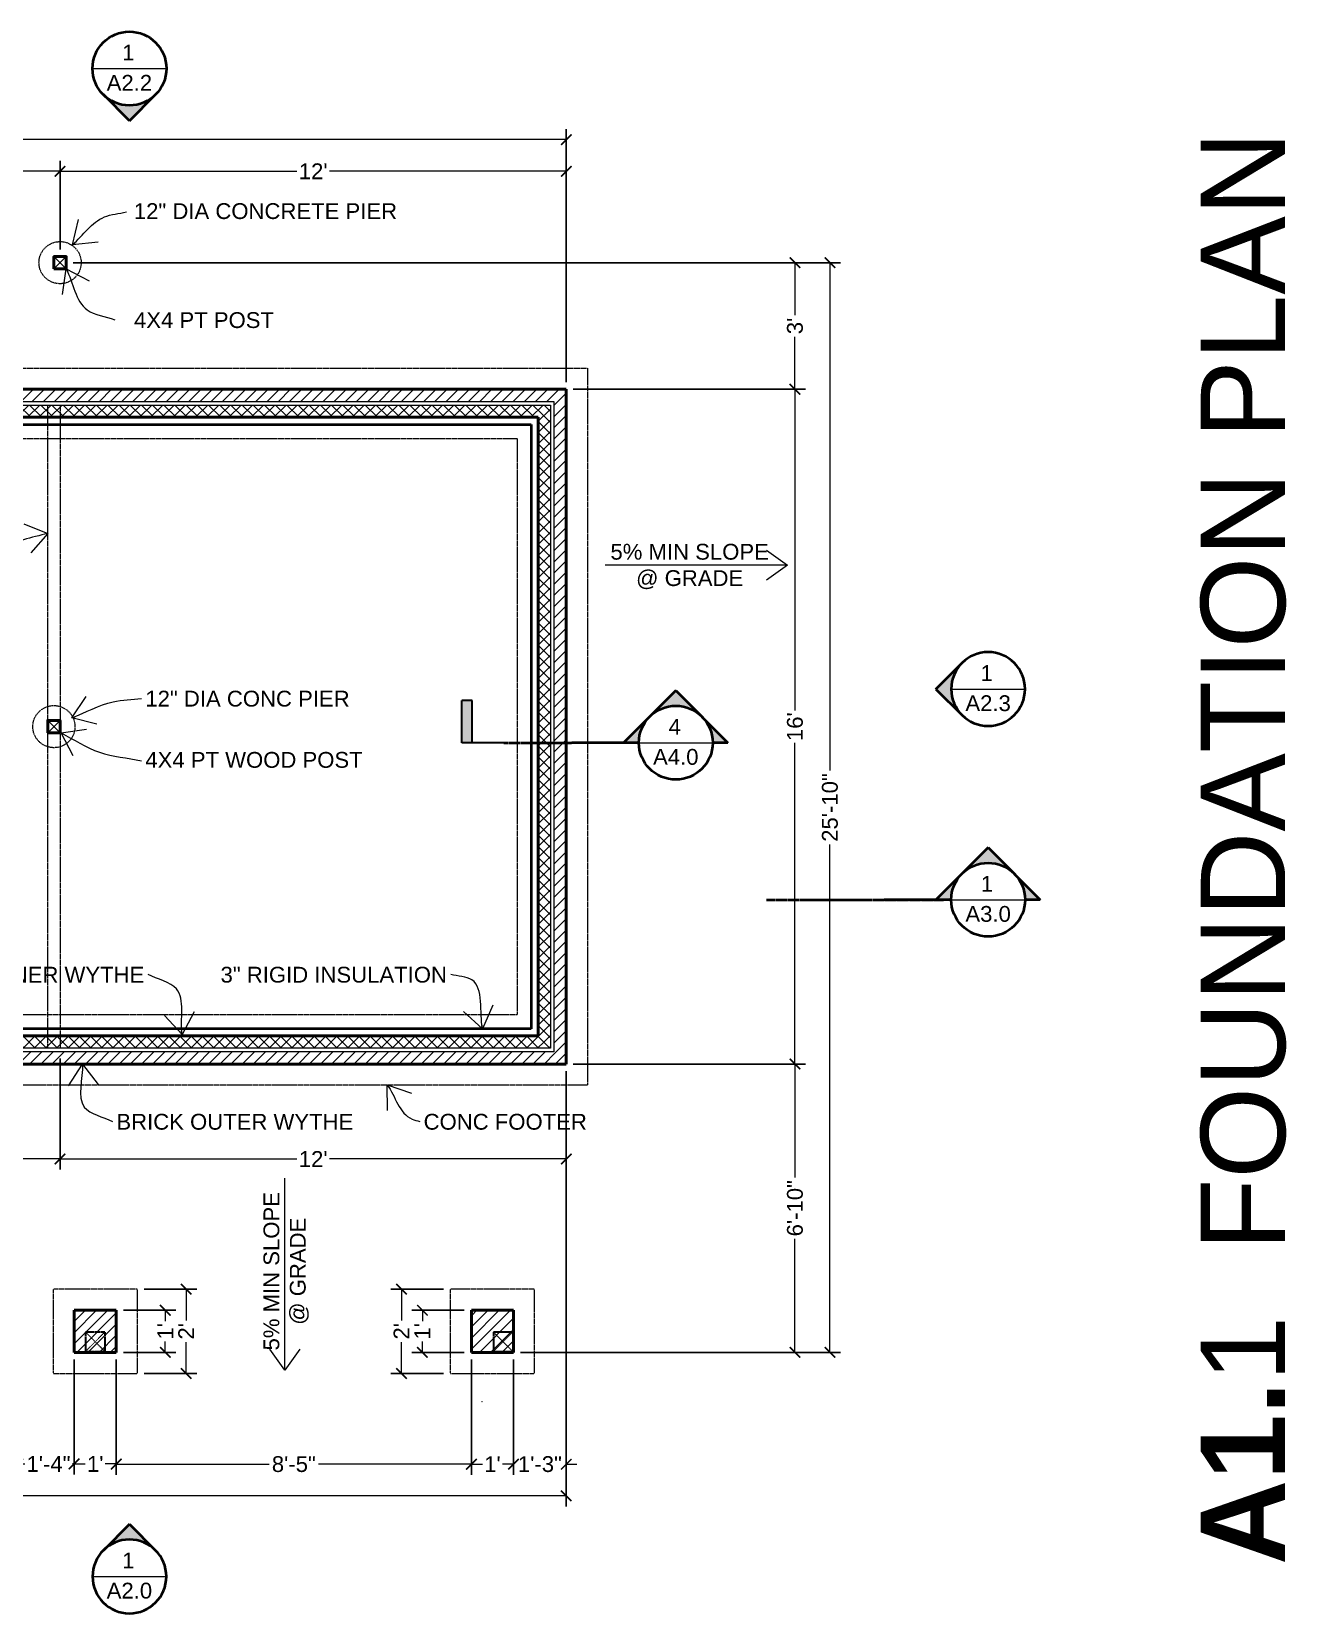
# Model space of a CAD drawing. Header units: inches. Extents: x -54 to 15382, y 469 to 41738.
# Drawn here: x 435.9 to 792.8, y 6421 to 6871 of the extents above; entities that cross this region are included whole.
import ezdxf

# ---------------------------------------------------------------- set-up
doc = ezdxf.new("R2010")
doc.units = ezdxf.units.IN
doc.header["$MEASUREMENT"] = 0
doc.linetypes.add('CENTER', pattern=[2, 1.25, -0.25, 0.25, -0.25])
doc.linetypes.add('DASHED2', pattern=[0.375, 0.25, -0.125])
doc.layers.get('0').update_dxf_attribs({"lineweight": 9})
for name, color, linetype, lineweight in [('1', 7, 'Continuous', 9), ('2', 7, 'Continuous', 18), ('3', 7, 'Continuous', 30), ('4', 7, 'Continuous', 40), ('5', 7, 'Continuous', 50), ('A-DIMSx', 7, 'Continuous', 9), ('A-LINK', 7, 'Continuous', 40), ('A-TEXTx', 7, 'Continuous', 18)]:
    doc.layers.add(name, color=color, linetype=linetype, lineweight=lineweight)
doc.styles.get("Standard").update_dxf_attribs({"font": 'arial.ttf'})
doc.dimstyles.get("Standard").update_dxf_attribs({"dimtxt": 3, "dimasz": 2, "dimexe": 0.03125, "dimexo": 0.0625, "dimgap": 0.03125, "dimtad": 0, "dimtoh": 1, "dimdec": 4, "dimlfac": 0.99985, "dimzin": 0, "dimdsep": 46, "dimlunit": 4, "dimtxsty": 'Standard', "dimblk": 'ARCHTICK', "dimblk1": 'ARCHTICK', "dimblk2": 'ARCHTICK', "dimcen": 0.09, "dimclrt": 256, "dimadec": 0, "dimazin": 0, "dimtfac": 1, "dimtdec": 4, "dimtofl": 0, "dimtmove": 0, "dimatfit": 3, "dimfxl": 1, "dimtolj": 1, "dimtzin": 0, "dimarcsym": 0})
pattern_1 = [(45, (12, 0), (-1.59099026, 1.59099026), [])]
pattern_2 = [(45, (12, 0), (-1.59099026, 1.59099026), []), (135, (12, 0), (-1.59099026, -1.59099026), [])]

# ---------------------------------------------------------------- blocks, each defined once
blk = doc.blocks.new('_ArchTick')
at = {"color": 0, "linetype": 'ByBlock', "lineweight": 0, "const_width": 0.15}
blk.add_lwpolyline([(-0.5, -0.5), (0.5, 0.5)], dxfattribs=at)
blk = doc.blocks.new('Elevation Callout - 1')
at = {"layer": 'A-LINK', "ltscale": 0.1}
blk.add_hatch(color=256, dxfattribs=at).paths.add_polyline_path([(2031.59, 7377.65), (2039.01, 7370.23), (2046.43, 7377.65, -0.198912), (2039.01, 7374.58, -0.198912)])
for q in [(2031.59, 7377.65), (2046.43, 7377.65)]:
    blk.add_line((2039.01, 7370.23), q, dxfattribs=at)
blk.add_circle((2039.01, 7385.08), 10.5, dxfattribs=at)
blk = doc.blocks.new('Section Callout')
at = {"layer": 'A-LINK', "ltscale": 0.1}
h = blk.add_hatch(color=256, dxfattribs=at)
h.paths.add_polyline_path([(1891.06, 7392.5), (1883.64, 7385.08), (1891.06, 7377.65, -0.198912), (1887.98, 7385.08, -0.198912)])
h.paths.add_polyline_path([(1898.48, 7399.92), (1891.06, 7392.5, -0.198912), (1898.48, 7395.58)])
h.paths.add_polyline_path([(1891.06, 7377.65), (1898.48, 7370.23), (1898.48, 7374.58, -0.198912)])
for p, q in [((1883.64, 7385.08), (1898.48, 7399.92)), ((1898.48, 7399.92), (1898.48, 7395.58)), ((1883.64, 7385.08), (1898.48, 7370.23)), ((1898.48, 7374.58), (1898.48, 7370.23)), ((1898.48, 7370.23), (1898.48, 7355.49))]:
    blk.add_line(p, q, dxfattribs=at)
blk.add_circle((1898.48, 7385.08), 10.5, dxfattribs=at)
blk = doc.blocks.new('*D187')
at = {"layer": 'A-DIMSx', "color": 0, "lineweight": -2, "ltscale": 0.1}
for p, q in [((204, 6777.28), (204, 6843.28)), ((588, 6777.28), (588, 6843.28))]:
    blk.add_line(p, q, dxfattribs=at)
at = {"layer": 'A-DIMSx', "color": 0, "lineweight": 5, "ltscale": 0.1}
for p, q in [((204, 6840.28), (391.18, 6840.28)), ((588, 6840.28), (400.82, 6840.28))]:
    blk.add_line(p, q, dxfattribs=at)
at = {"layer": 'A-DIMSx', "color": 0, "lineweight": 5, "xscale": 3, "yscale": 3, "zscale": 3, "rotation": 180}
blk.add_blockref('_ArchTick', (204, 6840.28), dxfattribs=at)
at = {"layer": 'A-DIMSx', "color": 0, "lineweight": 5, "xscale": 3, "yscale": 3, "zscale": 3}
blk.add_blockref('_ArchTick', (588, 6840.28), dxfattribs=at)
at = {"layer": 'A-DIMSx', "ltscale": 0.25, "insert": (396, 6840.28), "char_height": 4.5, "attachment_point": 5}
blk.add_mtext("\\A1;32'", dxfattribs=at)
blk = doc.blocks.new('*D190')
at = {"layer": 'A-DIMSx', "color": 0, "lineweight": -2, "ltscale": 0.1}
for p, q in [((447.75, 6805.27), (666, 6805.27)), ((575, 6495.25), (666, 6495.25))]:
    blk.add_line(p, q, dxfattribs=at)
at = {"layer": 'A-DIMSx', "color": 0, "lineweight": 5, "ltscale": 0.1}
for p, q in [((663, 6805.27), (663, 6660.79)), ((663, 6495.25), (663, 6639.73))]:
    blk.add_line(p, q, dxfattribs=at)
at = {"layer": 'A-DIMSx', "color": 0, "lineweight": 5, "xscale": 3, "yscale": 3, "zscale": 3}
for p, rotation in [((663, 6805.27), 90), ((663, 6495.25), 270)]:
    blk.add_blockref('_ArchTick', p, dxfattribs=dict(at, rotation=rotation))
at = {"layer": 'A-DIMSx', "ltscale": 0.25, "insert": (663, 6650.26), "char_height": 4.5, "attachment_point": 5, "rotation": 90}
blk.add_mtext('\\A1;25\'-10"', dxfattribs=at)
blk = doc.blocks.new('*D191')
at = {"layer": 'A-DIMSx', "color": 0, "lineweight": -2, "ltscale": 0.1}
for p, q in [((590, 6577.27), (656.06, 6577.27)), ((575, 6495.25), (656.06, 6495.25))]:
    blk.add_line(p, q, dxfattribs=at)
at = {"layer": 'A-DIMSx', "color": 0, "lineweight": 5, "ltscale": 0.1}
for p, q in [((653.06, 6577.27), (653.06, 6545)), ((653.06, 6495.25), (653.06, 6527.52))]:
    blk.add_line(p, q, dxfattribs=at)
at = {"layer": 'A-DIMSx', "color": 0, "lineweight": 5, "xscale": 3, "yscale": 3, "zscale": 3}
for p, rotation in [((653.06, 6577.27), 90), ((653.06, 6495.25), 270)]:
    blk.add_blockref('_ArchTick', p, dxfattribs=dict(at, rotation=rotation))
at = {"layer": 'A-DIMSx', "ltscale": 0.25, "insert": (653.06, 6536.26), "char_height": 4.5, "attachment_point": 5, "rotation": 90}
blk.add_mtext('\\A1;6\'-10"', dxfattribs=at)
blk = doc.blocks.new('*D192')
at = {"layer": 'A-DIMSx', "color": 0, "lineweight": -2, "ltscale": 0.1}
for p, q in [((590, 6769.27), (656.06, 6769.27)), ((590, 6577.27), (656.06, 6577.27))]:
    blk.add_line(p, q, dxfattribs=at)
at = {"layer": 'A-DIMSx', "color": 0, "lineweight": 5, "ltscale": 0.1}
for p, q in [((653.06, 6769.27), (653.06, 6677.88)), ((653.06, 6577.27), (653.06, 6668.67))]:
    blk.add_line(p, q, dxfattribs=at)
at = {"layer": 'A-DIMSx', "color": 0, "lineweight": 5, "xscale": 3, "yscale": 3, "zscale": 3}
for p, rotation in [((653.06, 6769.27), 90), ((653.06, 6577.27), 270)]:
    blk.add_blockref('_ArchTick', p, dxfattribs=dict(at, rotation=rotation))
at = {"layer": 'A-DIMSx', "ltscale": 0.25, "insert": (653.06, 6673.27), "char_height": 4.5, "attachment_point": 5, "rotation": 90}
blk.add_mtext("\\A1;16'", dxfattribs=at)
blk = doc.blocks.new('*D193')
at = {"layer": 'A-DIMSx', "color": 0, "lineweight": -2, "ltscale": 0.1}
for p, q in [((204, 6575.27), (204, 6451.44)), ((588, 6575.27), (588, 6451.44))]:
    blk.add_line(p, q, dxfattribs=at)
at = {"layer": 'A-DIMSx', "color": 0, "lineweight": 5, "ltscale": 0.1}
for p, q in [((204, 6454.44), (391.18, 6454.44)), ((588, 6454.44), (400.82, 6454.44))]:
    blk.add_line(p, q, dxfattribs=at)
at = {"layer": 'A-DIMSx', "color": 0, "lineweight": 5, "xscale": 3, "yscale": 3, "zscale": 3}
for p, rotation in [((204, 6454.44), 90), ((588, 6454.44), 270)]:
    blk.add_blockref('_ArchTick', p, dxfattribs=dict(at, rotation=rotation))
at = {"layer": 'A-DIMSx', "ltscale": 0.25, "insert": (396, 6454.44), "char_height": 4.5, "attachment_point": 5}
blk.add_mtext("\\A1;32'", dxfattribs=at)
blk = doc.blocks.new('*D201')
at = {"layer": 'A-DIMSx', "color": 0, "lineweight": -2, "ltscale": 0.1}
for p, q in [((448, 6493.25), (448, 6460.51)), ((432, 6471.4), (432, 6460.51))]:
    blk.add_line(p, q, dxfattribs=at)
at = {"layer": 'A-DIMSx', "color": 0, "lineweight": 5, "ltscale": 0.1}
for p, q in [((432, 6463.51), (433.94, 6463.51)), ((448, 6463.51), (447.51, 6463.51))]:
    blk.add_line(p, q, dxfattribs=at)
at = {"layer": 'A-DIMSx', "color": 0, "lineweight": 5, "xscale": 3, "yscale": 3, "zscale": 3, "rotation": 180}
blk.add_blockref('_ArchTick', (432, 6463.51), dxfattribs=at)
at = {"layer": 'A-DIMSx', "color": 0, "lineweight": 5, "xscale": 3, "yscale": 3, "zscale": 3}
blk.add_blockref('_ArchTick', (448, 6463.51), dxfattribs=at)
at = {"layer": 'A-DIMSx', "ltscale": 0.25, "insert": (440.72, 6463.51), "char_height": 4.5, "attachment_point": 5}
blk.add_mtext('\\A1;1\'-4"', dxfattribs=at)
blk = doc.blocks.new('*D202')
at = {"layer": 'A-DIMSx', "color": 0, "lineweight": -2, "ltscale": 0.1}
for p, q in [((448, 6493.25), (448, 6460.51)), ((460, 6493.25), (460, 6460.51))]:
    blk.add_line(p, q, dxfattribs=at)
at = {"layer": 'A-DIMSx', "color": 0, "lineweight": 5, "ltscale": 0.1}
for p, q in [((448, 6463.51), (451.14, 6463.51)), ((460, 6463.51), (456.86, 6463.51))]:
    blk.add_line(p, q, dxfattribs=at)
at = {"layer": 'A-DIMSx', "color": 0, "lineweight": 5, "xscale": 3, "yscale": 3, "zscale": 3, "rotation": 180}
blk.add_blockref('_ArchTick', (448, 6463.51), dxfattribs=at)
at = {"layer": 'A-DIMSx', "color": 0, "lineweight": 5, "xscale": 3, "yscale": 3, "zscale": 3}
blk.add_blockref('_ArchTick', (460, 6463.51), dxfattribs=at)
at = {"layer": 'A-DIMSx', "ltscale": 0.25, "insert": (454, 6463.51), "char_height": 4.5, "attachment_point": 5}
blk.add_mtext("\\A1;1'", dxfattribs=at)
blk = doc.blocks.new('*D203')
at = {"layer": 'A-DIMSx', "color": 0, "lineweight": -2, "ltscale": 0.1}
for p, q in [((460, 6493.25), (460, 6460.44)), ((561, 6493.25), (561, 6460.44))]:
    blk.add_line(p, q, dxfattribs=at)
at = {"layer": 'A-DIMSx', "color": 0, "lineweight": 5, "ltscale": 0.1}
for p, q in [((460, 6463.44), (503.52, 6463.44)), ((561, 6463.44), (517.48, 6463.44))]:
    blk.add_line(p, q, dxfattribs=at)
at = {"layer": 'A-DIMSx', "color": 0, "lineweight": 5, "xscale": 3, "yscale": 3, "zscale": 3, "rotation": 180}
blk.add_blockref('_ArchTick', (460, 6463.44), dxfattribs=at)
at = {"layer": 'A-DIMSx', "color": 0, "lineweight": 5, "xscale": 3, "yscale": 3, "zscale": 3}
blk.add_blockref('_ArchTick', (561, 6463.44), dxfattribs=at)
at = {"layer": 'A-DIMSx', "ltscale": 0.25, "insert": (510.5, 6463.44), "char_height": 4.5, "attachment_point": 5}
blk.add_mtext('\\A1;8\'-5"', dxfattribs=at)
blk = doc.blocks.new('*D204')
at = {"layer": 'A-DIMSx', "color": 0, "lineweight": -2, "ltscale": 0.1}
for p, q in [((561, 6493.25), (561, 6460.44)), ((573, 6493.25), (573, 6460.44))]:
    blk.add_line(p, q, dxfattribs=at)
at = {"layer": 'A-DIMSx', "color": 0, "lineweight": 5, "ltscale": 0.1}
for p, q in [((561, 6463.44), (564.14, 6463.44)), ((573, 6463.44), (569.86, 6463.44))]:
    blk.add_line(p, q, dxfattribs=at)
at = {"layer": 'A-DIMSx', "color": 0, "lineweight": 5, "xscale": 3, "yscale": 3, "zscale": 3, "rotation": 180}
blk.add_blockref('_ArchTick', (561, 6463.44), dxfattribs=at)
at = {"layer": 'A-DIMSx', "color": 0, "lineweight": 5, "xscale": 3, "yscale": 3, "zscale": 3}
blk.add_blockref('_ArchTick', (573, 6463.44), dxfattribs=at)
at = {"layer": 'A-DIMSx', "ltscale": 0.25, "insert": (567, 6463.44), "char_height": 4.5, "attachment_point": 5}
blk.add_mtext("\\A1;1'", dxfattribs=at)
blk = doc.blocks.new('*D205')
at = {"layer": 'A-DIMSx', "color": 0, "lineweight": -2, "ltscale": 0.1}
for p, q in [((588, 6575.27), (588, 6460.44)), ((573, 6493.25), (573, 6460.44))]:
    blk.add_line(p, q, dxfattribs=at)
at = {"layer": 'A-DIMSx', "color": 0, "lineweight": 5, "ltscale": 0.1}
for p, q in [((573, 6463.44), (570, 6463.44)), ((588, 6463.44), (591, 6463.44))]:
    blk.add_line(p, q, dxfattribs=at)
at = {"layer": 'A-DIMSx', "color": 0, "lineweight": 5, "xscale": 3, "yscale": 3, "zscale": 3}
blk.add_blockref('_ArchTick', (573, 6463.44), dxfattribs=at)
at = {"layer": 'A-DIMSx', "color": 0, "lineweight": 5, "xscale": 3, "yscale": 3, "zscale": 3, "rotation": 180}
blk.add_blockref('_ArchTick', (588, 6463.44), dxfattribs=at)
at = {"layer": 'A-DIMSx', "ltscale": 0.25, "insert": (580.5, 6463.44), "char_height": 4.5, "attachment_point": 5}
blk.add_mtext('\\A1;1\'-3"', dxfattribs=at)
blk = doc.blocks.new('*D206')
at = {"layer": 'A-DIMSx', "color": 0, "lineweight": -2, "ltscale": 0.1}
for p, q in [((553.09, 6513.25), (538.12, 6513.25)), ((553.09, 6489.25), (538.12, 6489.25))]:
    blk.add_line(p, q, dxfattribs=at)
at = {"layer": 'A-DIMSx', "color": 0, "lineweight": 5, "ltscale": 0.1}
for p, q in [((541.12, 6513.25), (541.12, 6504.36)), ((541.12, 6489.25), (541.12, 6498.14))]:
    blk.add_line(p, q, dxfattribs=at)
at = {"layer": 'A-DIMSx', "color": 0, "lineweight": 5, "xscale": 3, "yscale": 3, "zscale": 3}
for p, rotation in [((541.12, 6513.25), 90), ((541.12, 6489.25), 270)]:
    blk.add_blockref('_ArchTick', p, dxfattribs=dict(at, rotation=rotation))
at = {"layer": 'A-DIMSx', "ltscale": 0.25, "insert": (541.12, 6501.25), "char_height": 4.5, "attachment_point": 5, "rotation": 90}
blk.add_mtext("\\A1;2'", dxfattribs=at)
blk = doc.blocks.new('*D207')
at = {"layer": 'A-DIMSx', "color": 0, "lineweight": -2, "ltscale": 0.1}
for p, q in [((559, 6507.25), (544.06, 6507.25)), ((559, 6495.25), (544.06, 6495.25))]:
    blk.add_line(p, q, dxfattribs=at)
at = {"layer": 'A-DIMSx', "color": 0, "lineweight": 5, "ltscale": 0.1}
for p, q in [((547.06, 6507.25), (547.06, 6504.11)), ((547.06, 6495.25), (547.06, 6498.39))]:
    blk.add_line(p, q, dxfattribs=at)
at = {"layer": 'A-DIMSx', "color": 0, "lineweight": 5, "xscale": 3, "yscale": 3, "zscale": 3}
for p, rotation in [((547.06, 6507.25), 90), ((547.06, 6495.25), 270)]:
    blk.add_blockref('_ArchTick', p, dxfattribs=dict(at, rotation=rotation))
at = {"layer": 'A-DIMSx', "ltscale": 0.25, "insert": (547.06, 6501.25), "char_height": 4.5, "attachment_point": 5, "rotation": 90}
blk.add_mtext("\\A1;1'", dxfattribs=at)
blk = doc.blocks.new('*D208')
at = {"layer": 'A-DIMSx', "color": 0, "lineweight": -2, "ltscale": 0.1}
for p, q in [((467.91, 6513.25), (482.88, 6513.25)), ((467.91, 6489.25), (482.88, 6489.25))]:
    blk.add_line(p, q, dxfattribs=at)
at = {"layer": 'A-DIMSx', "color": 0, "lineweight": 5, "ltscale": 0.1}
for p, q in [((479.88, 6513.25), (479.88, 6504.36)), ((479.88, 6489.25), (479.88, 6498.14))]:
    blk.add_line(p, q, dxfattribs=at)
at = {"layer": 'A-DIMSx', "color": 0, "lineweight": 5, "xscale": 3, "yscale": 3, "zscale": 3}
for p, rotation in [((479.88, 6513.25), 90), ((479.88, 6489.25), 270)]:
    blk.add_blockref('_ArchTick', p, dxfattribs=dict(at, rotation=rotation))
at = {"layer": 'A-DIMSx', "ltscale": 0.25, "insert": (479.88, 6501.25), "char_height": 4.5, "attachment_point": 5, "rotation": 90}
blk.add_mtext("\\A1;2'", dxfattribs=at)
blk = doc.blocks.new('*D209')
at = {"layer": 'A-DIMSx', "color": 0, "lineweight": -2, "ltscale": 0.1}
for p, q in [((462, 6507.25), (476.94, 6507.25)), ((462, 6495.25), (476.94, 6495.25))]:
    blk.add_line(p, q, dxfattribs=at)
at = {"layer": 'A-DIMSx', "color": 0, "lineweight": 5, "ltscale": 0.1}
for p, q in [((473.94, 6507.25), (473.94, 6504.11)), ((473.94, 6495.25), (473.94, 6498.39))]:
    blk.add_line(p, q, dxfattribs=at)
at = {"layer": 'A-DIMSx', "color": 0, "lineweight": 5, "xscale": 3, "yscale": 3, "zscale": 3}
for p, rotation in [((473.94, 6507.25), 90), ((473.94, 6495.25), 270)]:
    blk.add_blockref('_ArchTick', p, dxfattribs=dict(at, rotation=rotation))
at = {"layer": 'A-DIMSx', "ltscale": 0.25, "insert": (473.94, 6501.25), "char_height": 4.5, "attachment_point": 5, "rotation": 90}
blk.add_mtext("\\A1;1'", dxfattribs=at)
blk = doc.blocks.new('*D216')
at = {"layer": 'A-DIMSx', "color": 0, "lineweight": -2, "ltscale": 0.1}
for p, q in [((348, 6578.77), (348, 6547.27)), ((444, 6578.84), (444, 6547.27))]:
    blk.add_line(p, q, dxfattribs=at)
at = {"layer": 'A-DIMSx', "color": 0, "lineweight": 5, "ltscale": 0.1}
for p, q in [((348, 6550.27), (392.94, 6550.27)), ((444, 6550.27), (399.06, 6550.27))]:
    blk.add_line(p, q, dxfattribs=at)
at = {"layer": 'A-DIMSx', "color": 0, "lineweight": 5, "xscale": 3, "yscale": 3, "zscale": 3, "rotation": 180}
blk.add_blockref('_ArchTick', (348, 6550.27), dxfattribs=at)
at = {"layer": 'A-DIMSx', "color": 0, "lineweight": 5, "xscale": 3, "yscale": 3, "zscale": 3}
blk.add_blockref('_ArchTick', (444, 6550.27), dxfattribs=at)
at = {"layer": 'A-DIMSx', "ltscale": 0.25, "insert": (396, 6550.27), "char_height": 4.5, "attachment_point": 5}
blk.add_mtext("\\A1;8'", dxfattribs=at)
blk = doc.blocks.new('*D217')
at = {"layer": 'A-DIMSx', "color": 0, "lineweight": -2, "ltscale": 0.1}
for p, q in [((444, 6578.77), (444, 6547.27)), ((588, 6575.27), (588, 6547.27))]:
    blk.add_line(p, q, dxfattribs=at)
at = {"layer": 'A-DIMSx', "color": 0, "lineweight": 5, "ltscale": 0.1}
for p, q in [((444, 6550.27), (511.39, 6550.27)), ((588, 6550.27), (520.61, 6550.27))]:
    blk.add_line(p, q, dxfattribs=at)
at = {"layer": 'A-DIMSx', "color": 0, "lineweight": 5, "xscale": 3, "yscale": 3, "zscale": 3, "rotation": 180}
blk.add_blockref('_ArchTick', (444, 6550.27), dxfattribs=at)
at = {"layer": 'A-DIMSx', "color": 0, "lineweight": 5, "xscale": 3, "yscale": 3, "zscale": 3}
blk.add_blockref('_ArchTick', (588, 6550.27), dxfattribs=at)
at = {"layer": 'A-DIMSx', "ltscale": 0.25, "insert": (516, 6550.27), "char_height": 4.5, "attachment_point": 5}
blk.add_mtext("\\A1;12'", dxfattribs=at)
blk = doc.blocks.new('*D218')
at = {"layer": 'A-DIMSx', "color": 0, "lineweight": -2, "ltscale": 0.1}
for p, q in [((396, 6809.02), (396, 6834.27)), ((444, 6809.02), (444, 6834.27))]:
    blk.add_line(p, q, dxfattribs=at)
at = {"layer": 'A-DIMSx', "color": 0, "lineweight": 5, "ltscale": 0.1}
for p, q in [((396, 6831.27), (416.85, 6831.27)), ((444, 6831.27), (423.15, 6831.27))]:
    blk.add_line(p, q, dxfattribs=at)
at = {"layer": 'A-DIMSx', "color": 0, "lineweight": 5, "xscale": 3, "yscale": 3, "zscale": 3, "rotation": 180}
blk.add_blockref('_ArchTick', (396, 6831.27), dxfattribs=at)
at = {"layer": 'A-DIMSx', "color": 0, "lineweight": 5, "xscale": 3, "yscale": 3, "zscale": 3}
blk.add_blockref('_ArchTick', (444, 6831.27), dxfattribs=at)
at = {"layer": 'A-DIMSx', "ltscale": 0.25, "insert": (420, 6831.27), "char_height": 4.5, "attachment_point": 5}
blk.add_mtext("\\A1;4'", dxfattribs=at)
blk = doc.blocks.new('*D219')
at = {"layer": 'A-DIMSx', "color": 0, "lineweight": -2, "ltscale": 0.1}
for p, q in [((444, 6809.02), (444, 6834.27)), ((588, 6771.27), (588, 6834.27))]:
    blk.add_line(p, q, dxfattribs=at)
at = {"layer": 'A-DIMSx', "color": 0, "lineweight": 5, "ltscale": 0.1}
for p, q in [((444, 6831.27), (511.39, 6831.27)), ((588, 6831.27), (520.61, 6831.27))]:
    blk.add_line(p, q, dxfattribs=at)
at = {"layer": 'A-DIMSx', "color": 0, "lineweight": 5, "xscale": 3, "yscale": 3, "zscale": 3, "rotation": 180}
blk.add_blockref('_ArchTick', (444, 6831.27), dxfattribs=at)
at = {"layer": 'A-DIMSx', "color": 0, "lineweight": 5, "xscale": 3, "yscale": 3, "zscale": 3}
blk.add_blockref('_ArchTick', (588, 6831.27), dxfattribs=at)
at = {"layer": 'A-DIMSx', "ltscale": 0.25, "insert": (516, 6831.27), "char_height": 4.5, "attachment_point": 5}
blk.add_mtext("\\A1;12'", dxfattribs=at)
blk = doc.blocks.new('*D220')
at = {"layer": 'A-DIMSx', "color": 0, "lineweight": -2, "ltscale": 0.1}
for p, q in [((447.75, 6805.27), (656.06, 6805.27)), ((590, 6769.27), (656.06, 6769.27))]:
    blk.add_line(p, q, dxfattribs=at)
at = {"layer": 'A-DIMSx', "color": 0, "lineweight": 5, "ltscale": 0.1}
for p, q in [((653.06, 6805.27), (653.06, 6790.34)), ((653.06, 6769.27), (653.06, 6784.21))]:
    blk.add_line(p, q, dxfattribs=at)
at = {"layer": 'A-DIMSx', "color": 0, "lineweight": 5, "xscale": 3, "yscale": 3, "zscale": 3}
for p, rotation in [((653.06, 6805.27), 90), ((653.06, 6769.27), 270)]:
    blk.add_blockref('_ArchTick', p, dxfattribs=dict(at, rotation=rotation))
at = {"layer": 'A-DIMSx', "ltscale": 0.25, "insert": (653.06, 6787.27), "char_height": 4.5, "attachment_point": 5, "rotation": 90}
blk.add_mtext("\\A1;3'", dxfattribs=at)
blk = doc.blocks.new('Section Tail 1a')
at = {"layer": 'A-LINK', "lineweight": 5, "ltscale": 0.1}
blk.add_hatch(color=256, dxfattribs=at).paths.add_polyline_path([(5.4248, 3.0938), (5.4248, 3.1563), (5.1748, 3.1563), (5.1748, 3.0938)])
at = {"layer": 'A-LINK', "linetype": 'Continuous', "lineweight": 30, "ltscale": 0.1}
for p, q in [((5.4248, 3.1563), (5.1748, 3.1563)), ((5.1748, 3.0938), (5.1748, 3.1563)), ((5.4248, 3.0938), (5.1748, 3.0938)), ((5.4248, 2.9063), (5.4248, 3.1563))]:
    blk.add_line(p, q, dxfattribs=at)

msp = doc.modelspace()

# ---------------------------------------------------------------- hatches: boundary and pattern name
at = {"layer": '1', "ltscale": 0.25}
h = msp.add_hatch(dxfattribs=at)
h.set_pattern_fill('ANSI31', color=256, scale=18, style=0)
h.set_pattern_definition(pattern_1)
h.paths.add_polyline_path([(584.5000785, 6765.6809655), (588.0000785, 6769.1809655), (588.0000785, 6769.2747155), (204.0000785, 6769.2747155), (207.5000785, 6765.7747155), (584.5000785, 6765.7747155)])
h = msp.add_hatch(dxfattribs=at)
h.set_pattern_fill('ANSI31', color=256, scale=18, style=0)
h.set_pattern_definition(pattern_1)
h.paths.add_polyline_path([(588.0000785, 6577.2747155), (588.0000785, 6769.1809655), (584.5000785, 6765.6809655), (584.5000785, 6580.7747155)])
h = msp.add_hatch(dxfattribs=at)
h.set_pattern_fill('ANSI37', color=256, scale=18, style=0)
h.set_pattern_definition(pattern_2)
h.paths.add_polyline_path([(580.0000785, 6761.2747155), (583.5000785, 6764.7747155), (208.5000785, 6764.7747155), (212.0000785, 6761.2747155)])
h = msp.add_hatch(dxfattribs=at)
h.set_pattern_fill('ANSI37', color=256, scale=18, style=0)
h.set_pattern_definition(pattern_2)
h.paths.add_polyline_path([(583.5000785, 6581.7747155), (583.5000785, 6764.7747155), (580.0000785, 6761.2747155), (580.0000785, 6585.2747155)])
h = msp.add_hatch(dxfattribs=at)
h.set_pattern_fill('ANSI37', color=256, scale=18, style=0)
h.set_pattern_definition(pattern_2)
h.paths.add_polyline_path([(583.5000785, 6581.7747155), (580.0000785, 6585.2747155), (212.0000785, 6585.2747155), (208.5000785, 6581.7747155)])
h = msp.add_hatch(dxfattribs=at)
h.set_pattern_fill('ANSI31', color=256, scale=18, style=0)
h.set_pattern_definition(pattern_1)
h.paths.add_polyline_path([(588.0000785, 6577.2747155), (584.5000785, 6580.7747155), (207.5000785, 6580.7747155), (204.0000785, 6577.2747155)])
h = msp.add_hatch(dxfattribs=at)
h.set_pattern_fill('ANSI31', color=256, scale=18, style=0)
h.set_pattern_definition(pattern_1)
h.paths.add_polyline_path([(460.0000785, 6495.246602), (460.0000785, 6507.246602), (448.0000785, 6507.246602), (448.0000785, 6495.246602)])
h = msp.add_hatch(dxfattribs=at)
h.set_pattern_fill('ANSI31', color=256, scale=18, style=0)
h.set_pattern_definition(pattern_1)
h.paths.add_polyline_path([(573.0000785, 6495.246602), (573.0000785, 6507.246602), (561.0000785, 6507.246602), (561.0000785, 6495.246602)])

# ---------------------------------------------------------------- linework, layer by layer
at = {"linetype": 'DASHED2', "ltscale": 0.1}
msp.add_arc((564.0938285, 6481.3684655), 0.09375, 180, 270, dxfattribs=at)
at = {"layer": '1', "ltscale": 0.1}
for p, q in [((207.5000785, 6765.7747155), (584.5000785, 6765.7747155)), ((208.5000785, 6764.7747155), (583.5000785, 6764.7747155)), ((583.5000785, 6764.7747155), (583.5000785, 6581.7747155)), ((584.5000785, 6765.7747155), (584.5000785, 6580.7747155)), ((584.5000785, 6580.7747155), (207.5000785, 6580.7747155)), ((583.5000785, 6581.7747155), (208.5000785, 6581.7747155))]:
    msp.add_line(p, q, dxfattribs=at)
at = {"layer": '1', "linetype": 'DASHED2', "ltscale": 0.05}
for p, q in [((451.2500785, 6501.0247155), (456.7500785, 6495.5247155)), ((456.7500785, 6501.0247155), (451.2500785, 6495.5247155)), ((567.2500785, 6501.0247155), (572.7500785, 6495.5247155)), ((572.7500785, 6501.0247155), (567.2500785, 6495.5247155))]:
    msp.add_line(p, q, dxfattribs=at)
at = {"layer": '2', "ltscale": 0.1}
for p, q in [((453.2321742, 6860.5008975), (474.2321742, 6860.5008975)), ((697.5000784, 6683.9696035), (718.5000785, 6683.9696035)), ((608.6524207, 6668.6985302), (629.6524208, 6668.6985302)), ((697.5000784, 6624.0247155), (718.5000785, 6624.0247155)), ((453.2321745, 6431.5008975), (474.2321745, 6431.5008975))]:
    msp.add_line(p, q, dxfattribs=at)
at = {"layer": '2', "ltscale": 0.25}
for p, q in [((442.2500785, 6807.0247155), (445.7500785, 6803.5247155)), ((445.7500785, 6807.0247155), (442.2500785, 6803.5247155)), ((440.5000785, 6675.0247155), (444.0000785, 6671.5247155)), ((444.0000785, 6675.0247155), (440.5000785, 6671.5247155))]:
    msp.add_line(p, q, dxfattribs=at)
at = {"layer": '2', "linetype": 'DASHED2', "ltscale": 0.2}
for p, q in [((198.0000785, 6775.2747155), (594.0000785, 6775.2747155)), ((594.0000785, 6775.2747155), (594.0000785, 6571.2747155)), ((218.0000785, 6755.2747155), (574.0000785, 6755.2747155)), ((574.0000785, 6755.2747155), (574.0000785, 6591.2747155)), ((574.0000785, 6591.2747155), (218.0000785, 6591.2747155)), ((594.0000785, 6571.2747155), (198.0000785, 6571.2747155)), ((442.0000785, 6513.152852), (442.0000785, 6489.340352)), ((465.9063285, 6513.246602), (442.0938285, 6513.246602)), ((466.0000785, 6489.340352), (466.0000785, 6513.152852)), ((555.0000785, 6513.152852), (555.0000785, 6489.340352)), ((578.9063285, 6513.246602), (555.0938285, 6513.246602)), ((579.0000785, 6489.340352), (579.0000785, 6513.152852)), ((442.0938285, 6489.246602), (465.9063285, 6489.246602)), ((555.0938285, 6489.246602), (578.9063285, 6489.246602))]:
    msp.add_line(p, q, dxfattribs=at)
at = {"layer": '2', "linetype": 'DASHED2', "ltscale": 0.3}
for p, q in [((440.5000785, 6581.7747155), (440.5000785, 6764.7747155)), ((444.0000785, 6764.7747155), (444.0000785, 6581.7747155))]:
    msp.add_line(p, q, dxfattribs=at)
at = {"layer": '2', "linetype": 'DASHED2', "ltscale": 0.2}
for centre in [(444.0000785, 6805.2747155), (442.2500785, 6673.2747155)]:
    msp.add_circle(centre, 6, dxfattribs=at)
at = {"layer": '3', "linetype": 'DASHED2', "ltscale": 0.1}
for p, q in [((451.2500785, 6501.0247155), (451.2500785, 6495.5247155)), ((456.7500785, 6501.0247155), (451.2500785, 6501.0247155)), ((456.7500785, 6501.0247155), (456.7500785, 6495.5247155)), ((567.2500785, 6501.0247155), (567.2500785, 6495.5247155)), ((572.7500785, 6501.0247155), (567.2500785, 6501.0247155)), ((572.7500785, 6501.0247155), (572.7500785, 6495.5247155)), ((451.2500785, 6495.5247155), (456.7500785, 6495.5247155)), ((567.2500785, 6495.5247155), (572.7500785, 6495.5247155))]:
    msp.add_line(p, q, dxfattribs=at)
at = {"layer": '4'}
for p, q in [((214.0000785, 6759.2747155), (578.0000785, 6759.2747155)), ((578.0000785, 6759.2747155), (578.0000785, 6587.2747155)), ((578.0000785, 6587.2747155), (214.0000785, 6587.2747155))]:
    msp.add_line(p, q, dxfattribs=at)
at = {"layer": '5'}
for p, q in [((204.0000785, 6769.2747155), (588.0000785, 6769.2747155)), ((588.0000785, 6769.2747155), (588.0000785, 6577.2747155)), ((212.0000785, 6761.2747155), (580.0000785, 6761.2747155)), ((580.0000785, 6761.2747155), (580.0000785, 6585.2747155)), ((580.0000785, 6585.2747155), (212.0000785, 6585.2747155)), ((588.0000785, 6577.2747155), (204.0000785, 6577.2747155)), ((460.0000785, 6507.246602), (448.0000785, 6507.246602)), ((448.0000785, 6507.246602), (448.0000785, 6495.246602)), ((460.0000785, 6507.246602), (448.0000785, 6507.246602)), ((448.0000785, 6507.246602), (448.0000785, 6495.246602)), ((460.0000785, 6495.246602), (460.0000785, 6507.246602)), ((460.0000785, 6495.246602), (460.0000785, 6507.246602)), ((573.0000785, 6507.246602), (561.0000785, 6507.246602)), ((561.0000785, 6507.246602), (561.0000785, 6495.246602)), ((573.0000785, 6507.246602), (561.0000785, 6507.246602)), ((561.0000785, 6507.246602), (561.0000785, 6495.246602)), ((573.0000785, 6495.246602), (573.0000785, 6507.246602)), ((573.0000785, 6495.246602), (573.0000785, 6507.246602)), ((448.0000785, 6495.246602), (460.0000785, 6495.246602)), ((448.0000785, 6495.246602), (460.0000785, 6495.246602)), ((561.0000785, 6495.246602), (573.0000785, 6495.246602)), ((561.0000785, 6495.246602), (573.0000785, 6495.246602))]:
    msp.add_line(p, q, dxfattribs=at)
at = {"layer": '5', "flags": 128}
for points in [[(442.2500785, 6803.5247155), (442.2500785, 6807.0247155), (445.7500785, 6807.0247155), (445.7500785, 6803.5247155), (442.2500785, 6803.5247155)], [(440.5000785, 6671.5247155), (440.5000785, 6675.0247155), (444.0000785, 6675.0247155), (444.0000785, 6671.5247155), (440.5000785, 6671.5247155)]]:
    msp.add_lwpolyline(points, dxfattribs=at)
at = {"layer": 'A-LINK', "linetype": 'CENTER', "ltscale": 0.15}
for p, q in [((570.2562306, 6668.6985302), (589.5628863, 6668.6985302)), ((644.9350913, 6624.0247155), (695.2721564, 6624.0247155))]:
    msp.add_line(p, q, dxfattribs=at)

# ---------------------------------------------------------------- block references
at = {"ltscale": 0.1}
msp.add_blockref('Elevation Callout - 1', (-1575.2778568, -524.5746862), dxfattribs=at)
at = {"ltscale": 0.1, "xscale": -1}
for p, rotation in [((-6677.0755052, 4644.9595724), 270), ((-1575.2778568, 13816.5764811), 180)]:
    msp.add_blockref('Elevation Callout - 1', p, dxfattribs=dict(at, rotation=rotation))
at = {"ltscale": 0.1}
for p, rotation in [((-6765.9231629, 8567.1834811), 270.00000000000006), ((-6677.0755052, 8522.5096664), 270.0000000000001)]:
    msp.add_blockref('Section Callout', p, dxfattribs=dict(at, rotation=rotation))
at = {"layer": 'A-LINK', "ltscale": 0.1, "xscale": -48, "yscale": 48, "zscale": 48, "rotation": 89.99999999999997}
msp.add_blockref('Section Tail 1a', (709.7562868, 6929.089878), dxfattribs=at)

# ---------------------------------------------------------------- texts
at = {"ltscale": 0.5, "insert": (780.664182, 6638.7534571), "char_height": 24, "attachment_point": 5, "rotation": 90}
msp.add_mtext('{\\fArial|b1|i0|c0|p34;A1.\\fArial|b0|i0|c1|p0;1  FOUNDATION PLAN}', dxfattribs=at)
at = {"layer": 'A-LINK', "ltscale": 0.1, "attachment_point": 5}
for s, insert, char_height, width in [('{1}', (463.4220311, 6865.0442485), 4.5, 9.771161836), ('{\\H0.75x;A2.2}', (463.7279164, 6856.4409333), 6, 9.85131083), ('{1}', (707.5799494, 6688.5129545), 4.5, 9.771161836), ('{\\H0.75x;A2.3}', (708.0043362, 6679.9096393), 6, 9.85131083), ('4', (618.8422776, 6673.2418812), 4.5, 9.771161836), ('{\\H0.75x;A4.0}', (619.148163, 6664.638566), 6, 9.85131083), ('{1}', (707.6899354, 6628.5680665), 4.5, 9.771161836), ('{\\H0.75x;A3.0}', (707.9958207, 6619.9647513), 6, 9.85131083), ('{1}', (463.4220311, 6436.0442485), 4.5, 9.771161836), ('{\\H0.75x;A2.0}', (463.7279164, 6427.4409333), 6, 9.85131083)]:
    msp.add_mtext(s, dxfattribs=dict(at, insert=insert, char_height=char_height, width=width))
at = {"layer": 'A-TEXTx', "ltscale": 0.1, "char_height": 4.5}
for s, insert, attachment_point in [('{12" DIA CONCRETE PIER }', (464.9876361, 6819.9095318), 4), ('{4X4 PT POST }', (465.0293063, 6788.9014821), 4), ('{12" DIA CONC PIER}', (468.2608499, 6681.2075123), 4), ('{4X4 PT WOOD POST}', (468.2608499, 6663.7865586), 4), ('{CMU INNER WYTHE}', (467.969469, 6602.669849), 6), ('{3" RIGID INSULATION}', (554.0538562, 6602.669849), 6), ('{BRICK OUTER WYTHE}', (460.0226012, 6560.828333), 4), ('{CONC FOOTER}', (547.4147385, 6560.828333), 4)]:
    msp.add_mtext(s, dxfattribs=dict(at, insert=insert, attachment_point=attachment_point))
at = {"layer": 'A-TEXTx', "ltscale": 0.5, "insert": (623.0939894, 6718.8260215), "char_height": 4.5, "attachment_point": 5}
msp.add_mtext('{5% MIN SLOPE\\P@ GRADE}', dxfattribs=at)
at = {"layer": 'A-TEXTx', "ltscale": 0.5, "insert": (508.3137153, 6518.3309719), "char_height": 4.5, "attachment_point": 5, "rotation": 90}
msp.add_mtext('{5% MIN SLOPE\\P@ GRADE}', dxfattribs=at)

# ---------------------------------------------------------------- dimensions: what is measured, and where the dimension line sits
at = {"layer": 'A-DIMSx', "ltscale": 0.1}
for base, p1, p2, picture, middle in [((588.0000785, 6840.2798691), (204.0000785, 6775.2798691), (588.0000785, 6775.2798691), '*D187', (396.0000785, 6840.2798691)), ((444.0000785, 6831.2747155), (396.0000785, 6807.0247155), (444.0000785, 6807.0247155), '*D218', (420.0000785, 6831.2747155)), ((588.0000785, 6831.2747155), (444.0000785, 6807.0247155), (588.0000785, 6769.2747155), '*D219', (516.0000785, 6831.2747155)), ((444.0000785, 6550.2728328), (348.0000785, 6580.7747155), (444.0000785, 6580.8370089), '*D216', (396.0000785, 6550.2728328)), ((588.0000785, 6550.2728328), (444.0000785, 6580.7747155), (588.0000785, 6577.2747155), '*D217', (516.0000785, 6550.2728328)), ((588.0000785, 6463.4434183), (573.0000785, 6495.246602), (588.0000785, 6577.2747155), '*D205', (580.5000785, 6463.4434183)), ((460.0000785, 6463.5069459), (448.0000785, 6495.246602), (460.0000785, 6495.246602), '*D202', (454.0000785, 6463.5069459)), ((561.0000785, 6463.4434183), (460.0000785, 6495.246602), (561.0000785, 6495.246602), '*D203', (510.5000785, 6463.4434183)), ((573.0000785, 6463.4434183), (561.0000785, 6495.246602), (573.0000785, 6495.246602), '*D204', (567.0000785, 6463.4434183))]:
    dim = msp.add_linear_dim(base=base, p1=p1, p2=p2, dimstyle='Standard', override={"dimtxt": 4.5, "dimasz": 3, "dimexe": 3, "dimexo": 2, "dimgap": 1, "dimlfac": -47.9928, "dimlwd": 5}, dxfattribs=at)
    dim.commit()
    dim.dimension.update_dxf_attribs({"geometry": picture, "text_midpoint": middle})
for base, p1, p2, picture, middle in [((663.000078467, 6495.2466020333), (445.7500784669, 6805.2747154682), (573.0000784669, 6495.2466020333), '*D190', (663.000078467, 6650.2606587508)), ((653.0625785, 6805.2747155), (588.0000785, 6769.2747155), (445.7500785, 6805.2747155), '*D220', (653.0625785, 6787.2747155)), ((653.0625785, 6577.2747155), (588.0000785, 6769.2747155), (588.0000785, 6577.2747155), '*D192', (653.0625785, 6673.2747155)), ((653.0625785, 6577.2747155), (573.0000785, 6495.246602), (588.0000785, 6577.2747155), '*D191', (653.0625785, 6536.2606588)), ((479.876103, 6513.246602), (465.9063285, 6489.246602), (465.9063285, 6513.246602), '*D208', (479.876103, 6501.246602)), ((541.1240539, 6513.246602), (555.0938285, 6489.246602), (555.0938285, 6513.246602), '*D206', (541.1240539, 6501.246602)), ((473.937242, 6495.246602), (460.0000785, 6507.246602), (460.0000785, 6495.246602), '*D209', (473.937242, 6501.246602)), ((547.062915, 6495.246602), (561.0000785, 6507.246602), (561.0000785, 6495.246602), '*D207', (547.062915, 6501.246602))]:
    dim = msp.add_linear_dim(base=base, p1=p1, p2=p2, angle=90, dimstyle='Standard', override={"dimtxt": 4.5, "dimasz": 3, "dimexe": 3, "dimexo": 2, "dimgap": 1, "dimlfac": -47.9928, "dimlwd": 5}, dxfattribs=at)
    dim.commit()
    dim.dimension.update_dxf_attribs({"geometry": picture, "text_midpoint": middle})
dim = msp.add_linear_dim(base=(588.0000785, 6454.4382647), p1=(204.0000785, 6577.2747155), p2=(588.0000785, 6577.2747155), text="32'", dimstyle='Standard', override={"dimtxt": 4.5, "dimasz": 3, "dimexe": 3, "dimexo": 2, "dimgap": 1, "dimlfac": -47.9928, "dimlwd": 5}, dxfattribs=at)
dim.commit()
dim.dimension.update_dxf_attribs({"geometry": '*D193', "text_midpoint": (396.0000785, 6454.4382647)})
dim = msp.add_linear_dim(base=(448.0000785, 6463.5069459), p1=(432.0000785, 6473.3997155), p2=(448.0000785, 6495.246602), dimstyle='Standard', override={"dimtxt": 4.5, "dimasz": 3, "dimexe": 3, "dimexo": 2, "dimgap": 1, "dimlfac": -47.9928, "dimlwd": 5}, dxfattribs=at)
dim.commit()
dim.dimension.update_dxf_attribs({"geometry": '*D201', "text_midpoint": (440.7206994, 6463.5069459), "dimtype": 160})

# ---------------------------------------------------------------- leaders
at = {"layer": 'A-TEXTx', "path_type": 1}
for points in [[(447.5303076, 6810.3924862), (456.6066965, 6818.2716913), (462.8725245, 6819.7141236)], [(445.7500785, 6803.5247155), (451.7063657, 6791.8372238), (459.5504069, 6789.0488705)], [(440.5000785, 6728.2404278), (426.6847118, 6724.8908584), (422.0813096, 6724.3889897), (420.5118396, 6724.3747568)], [(447.3557744, 6675.739928), (459.1140221, 6680.348749), (467.1792804, 6681.308395)], [(444.2809843, 6671.4746851), (455.1964346, 6665.991258), (467.1792804, 6663.5882141)], [(478.6931447, 6585.6623683), (477.0891966, 6598.6495016), (469.0510386, 6602.7707317)], [(564.2109221, 6587.2747155), (561.1563252, 6601.1951077), (555.1354257, 6602.7707317)], [(450.3572717, 6577.2747155), (450.9028737, 6565.0504457), (458.9410317, 6560.9292156)], [(537.0283524, 6571.4007459), (544.120115, 6561.6307264), (546.333169, 6560.9292156)]]:
    msp.add_leader(points, dimstyle='Standard', override={"dimasz": 6, "dimgap": 1, "dimldrblk": 'Open90', "dimlwd": -1}, dxfattribs=at)
at = {"layer": 'A-TEXTx'}
for points in [[(650.9102375, 6719.1916548), (638.2167379, 6719.1916548), (599.0323145, 6719.1916548)], [(507.948082, 6490.1694134), (507.948082, 6512.2096629), (507.948082, 6544.7850726)]]:
    msp.add_leader(points, dimstyle='Standard', override={"dimasz": 6, "dimldrblk": 'Open90', "dimlwd": -1}, dxfattribs=at)

doc.saveas('drawing.dxf')
